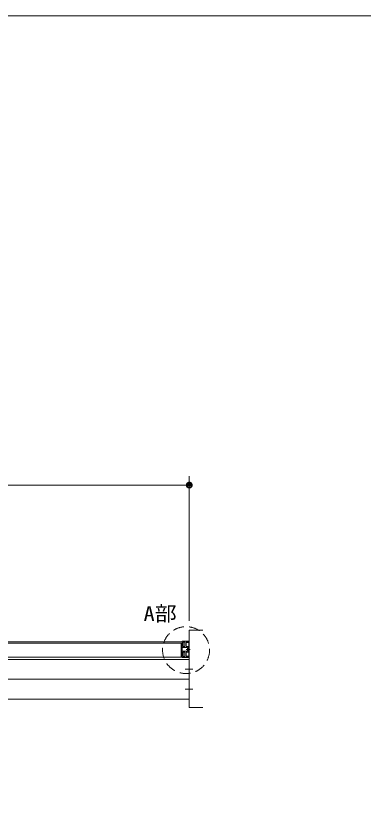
# Model space of a CAD drawing. Units: millimetres, scale not verified. Extents: x -6062 to 6062, y -3045 to 3045.
# Drawn here: x -1603 to -835, y 1010 to 2770 of the extents above; entities that cross this region are included whole.
import ezdxf
from ezdxf.enums import TextEntityAlignment as Align

# ---------------------------------------------------------------- set-up
doc = ezdxf.new("R2010")
doc.units = ezdxf.units.MM
doc.header["$LTSCALE"] = 20
doc.linetypes.add('DASHED1', pattern=[1.8, 1.2, -0.6])
for name, color, linetype, lineweight in [('0-1_0', 7, 'Continuous', 9), ('0-2_2寸法-1', 7, 'Continuous', 9), ('0-3_2寸法-3', 7, 'Continuous', 9), ('0-4_3一般', 7, 'Continuous', 9), ('0-5_1図面枠', 7, 'Continuous', 9)]:
    doc.layers.add(name, color=color, linetype=linetype, lineweight=lineweight)
doc.styles.add('ＭＳ ゴシック', font='')
doc.styles.get('ＭＳ ゴシック').set_extended_font_data('MS Gothic')

# ---------------------------------------------------------------- blocks, each defined once
blk = doc.blocks.new('_Dot')
at = {"layer": '0-1_0'}
for p, q in [((-10, 0), (-20, 0)), ((9.78, 2), (-9.78, 2)), ((7.99, 6), (-7.99, 6)), ((9.16, -3.98), (-9.16, -3.98)), ((6, -7.98), (-6, -7.98))]:
    blk.add_line(p, q, dxfattribs=at)
for points in [[(10, 0), (9.92, 1.25), (9.69, 2.49), (9.3, 3.68), (8.76, 4.82), (8.09, 5.88), (7.29, 6.85), (6.37, 7.71), (5.36, 8.44), (4.26, 9.05), (3.09, 9.51), (1.87, 9.82), (0.63, 9.98), (-0.63, 9.98), (-1.87, 9.82), (-3.09, 9.51), (-4.26, 9.05), (-5.36, 8.44), (-6.37, 7.71), (-7.29, 6.85), (-8.09, 5.88), (-8.76, 4.82), (-9.3, 3.68), (-9.69, 2.49), (-9.92, 1.25), (-10, 0), (0, 0)], [(-10, 0), (-9.92, -1.25), (-9.69, -2.49), (-9.3, -3.68), (-8.76, -4.82), (-8.09, -5.88), (-7.29, -6.85), (-6.37, -7.71), (-5.36, -8.44), (-4.26, -9.05), (-3.09, -9.51), (-1.87, -9.82), (-0.63, -9.98), (0.63, -9.98), (1.87, -9.82), (3.09, -9.51), (4.26, -9.05), (5.36, -8.44), (6.37, -7.71), (7.29, -6.85), (8.09, -5.88), (8.76, -4.82), (9.3, -3.68), (9.69, -2.49), (9.92, -1.25), (10, 0), (0, 0)]]:
    blk.add_lwpolyline(points, close=True, dxfattribs=at)
blk = doc.blocks.new('グループ-2')
at = {"layer": '0-4_3一般'}
for p, q in [((11042, 27656.9), (-12322, 27656.9)), ((-12300, 27596.9), (11000, 27596.9)), ((11000, 27596.9), (11000, 26976.9)), ((11040, 27672.3), (11040, 27672.9)), ((11042, 27400.9), (11042, 27668.9)), ((11042, 26976.9), (11042, 27656.9)), ((11044, 27676.9), (11354, 27676.9)), ((11080, 27533.9), (11086, 27539.9)), ((11086, 27527.9), (11080, 27533.9)), ((11086, 27612.9), (11086, 27539.9)), ((11086, 27527.9), (11086, 27465.9)), ((11144, 27632.9), (11106, 27632.9)), ((11164, 27612.9), (11164, 27465.9)), ((11214, 27533.9), (11220, 27539.9)), ((11220, 27527.9), (11214, 27533.9)), ((11220, 27644.9), (11220, 27539.9)), ((11220, 27527.9), (11220, 27451.9)), ((11222, 27628.9), (11222, 27630)), ((11226, 27650.9), (11283.4, 27650.9)), ((11226.8, 27635.8), (11260.1, 27642.5)), ((11330, 27622.9), (11228, 27622.9)), ((11264, 27642.9), (11273.1, 27642.9)), ((11273.1, 27642.9), (11295, 27655.5)), ((11310, 27646.9), (11360, 27646.9)), ((11336, 27426.9), (11336, 27616.9)), ((11360, 27646.9), (11360, 26986.9)), ((11042, 27232.9), (11042, 26964.9)), ((11048, 27396.9), (11046, 27396.9)), ((11048, 27236.9), (11046, 27236.9)), ((11052, 27401.9), (11052, 27400.9)), ((11258, 27401.9), (11052, 27401.9)), ((11086, 27105.9), (11086, 27167.9)), ((11144, 27445.9), (11106, 27445.9)), ((11144, 27187.9), (11106, 27187.9)), ((11164, 27020.9), (11164, 27167.9)), ((11214, 27316.9), (11369.5, 27316.9)), ((11220, 27105.9), (11220, 27181.9)), ((11308, 27445.9), (11226, 27445.9)), ((11308, 27187.9), (11226, 27187.9)), ((11278, 27381.9), (11278, 27251.9)), ((11280.4, 27316.9), (11400.4, 27316.9)), ((11328, 27425.9), (11328, 27207.9)), ((11330, 27426.9), (11336, 27426.9)), ((11330, 27396.9), (11330, 27426.9)), ((11336, 27396.9), (11330, 27396.9)), ((11330, 27236.9), (11336, 27236.9)), ((11330, 27206.9), (11330, 27236.9)), ((11336, 27206.9), (11330, 27206.9)), ((11336, 27236.9), (11336, 27396.9)), ((11336, 27016.9), (11336, 27206.9)), ((11350, 26876.9), (-59990, 26876.9)), ((-12322, 26976.9), (11042, 26976.9)), ((11000, 26976.9), (-12300, 26976.9)), ((11040, 26961.4), (11040, 26960.9)), ((11044, 26956.9), (11354, 26956.9)), ((11080, 27099.9), (11086, 27105.9)), ((11086, 27093.9), (11080, 27099.9)), ((11086, 27020.9), (11086, 27093.9)), ((11144, 27000.9), (11106, 27000.9)), ((11214, 27099.9), (11220, 27105.9)), ((11222, 27003.8), (11222, 27004.9)), ((11226, 26982.9), (11283.4, 26982.9)), ((11260.1, 26991.3), (11226.8, 26997.9)), ((11228, 27010.9), (11330, 27010.9)), ((11273.1, 26990.9), (11264, 26990.9)), ((11295, 26978.2), (11273.1, 26990.9)), ((11360, 26986.9), (11310, 26986.9)), ((11311, 26982.9), (11360, 26982.9)), ((11350, 25996.9), (11350, 26876.9)), ((11360, 26982.9), (11360, 26962.9)), ((11177.8, 26436.9), (11517.8, 26436.9)), ((11350, 25996.9), (-59990, 25996.9)), ((11177.8, 25556.9), (11517.8, 25556.9)), ((11350, 25116.9), (-59990, 25116.9))]:
    blk.add_line(p, q, dxfattribs=at)
for points in [[(11311, 27650.9), (11360, 27650.9), (11360, 27670.9)], [(11258, 27231.9), (11052, 27231.9), (11052, 27232.9)], [(11220, 26988.9), (11220, 27093.9), (11214, 27099.9)], [(11350, 25116.9), (11350, 25996.9), (-59990, 25996.9), (-59990, 25116.9)]]:
    blk.add_lwpolyline(points, dxfattribs=at)
for centre, radius, start, end in [((11044, 27672.9), 4, 90, 180), ((11044, 27672.3), 4, 180, 240), ((11106, 27612.9), 20, 90, 180), ((11106, 27465.9), 20, 180, 270), ((11144, 27612.9), 20, 0, 90), ((11144, 27465.9), 20, 270, 0), ((11226, 27644.9), 6, 90, 180), ((11228, 27630), 6, 101.30993, 180), ((11228, 27628.9), 6, 180, 270), ((11264, 27622.9), 20, 90, 101.30993), ((11296, 27644.9), 14, 33.74899, 154.62307), ((11300, 27646.9), 10, 0, 120), ((11311, 27654.9), 4, 213.74899, 270), ((11330, 27616.9), 6, 0, 90), ((11354, 27670.9), 6, 0, 90), ((11046, 27400.9), 4, 180, 270), ((11046, 27232.9), 4, 90, 180), ((11048, 27400.9), 4, 270, 0), ((11048, 27232.9), 4, 0, 90), ((11106, 27167.9), 20, 90, 180), ((11144, 27167.9), 20, 0, 90), ((11226, 27451.9), 6, 180, 270), ((11226, 27181.9), 6, 90, 180), ((11258, 27381.9), 20, 0, 90), ((11258, 27251.9), 20, 270, 0), ((11308, 27425.9), 20, 0, 90), ((11308, 27207.9), 20, 270, 0), ((11044, 26961.4), 4, 120, 180), ((11044, 26960.9), 4, 180, 270), ((11106, 27020.9), 20, 180, 270), ((11144, 27020.9), 20, 270, 0), ((11226, 26988.9), 6, 180, 270), ((11228, 27004.9), 6, 90, 180), ((11228, 27003.8), 6, 180, 258.69007), ((11264, 27010.9), 20, 258.69007, 270), ((11296, 26988.9), 14, 205.37693, 326.25101), ((11300, 26986.9), 10, 240, 0), ((11311, 26978.9), 4, 90, 146.25101), ((11330, 27016.9), 6, 270, 0), ((11354, 26962.9), 6, 270, 0)]:
    blk.add_arc(centre, radius, start, end, dxfattribs=at)
blk = doc.blocks.new('グループ-3')
at = {"layer": '0-4_3一般'}
blk.add_blockref('グループ-2', (0, 0), dxfattribs=at)
blk = doc.blocks.new('グループ-130')
at = {"layer": '0-5_1図面枠'}
blk.add_lwpolyline([(-80000, 55400), (80000, 55400), (80000, -55400), (-80000, -55400)], close=True, dxfattribs=at)
blk = doc.blocks.new('図面枠')
at = {"layer": '0-5_1図面枠'}
blk.add_blockref('グループ-130', (0, 0), dxfattribs=at)

msp = doc.modelspace()

# ---------------------------------------------------------------- linework, layer by layer
at = {"layer": '0-2_2寸法-1'}
for p, q in [((-1219.5, 1428.84), (-1219.5, 1750)), ((-1232.21, 1730), (-4781.79, 1730))]:
    msp.add_line(p, q, dxfattribs=at)
at = {"layer": '0-4_3一般'}
msp.add_lwpolyline([(-1189.5, 1408.84), (-1219.5, 1408.84), (-1219.5, 1236.84), (-1189.5, 1236.84)], dxfattribs=at)
at = {"layer": '0-4_3一般', "linetype": 'DASHED1'}
msp.add_circle((-1226.66, 1364.28), 52, dxfattribs=at)

# ---------------------------------------------------------------- block references
at = {"layer": '0-2_2寸法-1', "xscale": 0.6356201, "yscale": 0.6356201}
msp.add_blockref('_Dot', (-1219.5, 1730), dxfattribs=at)
at = {"layer": '0-4_3一般', "xscale": 0.05, "yscale": 0.05}
msp.add_blockref('グループ-3', (-1787.5, 0), dxfattribs=at)
at = {"layer": '0-5_1図面枠', "xscale": 0.05, "yscale": 0.05}
msp.add_blockref('図面枠', (-1787.5, 0), dxfattribs=at)

# ---------------------------------------------------------------- texts
at = {"layer": '0-3_2寸法-3', "style": 'ＭＳ ゴシック', "width": 1.1}
msp.add_text('A部', height=32.55, dxfattribs=at).set_placement((-1320.61, 1419.27), align=Align.BOTTOM_LEFT)

doc.saveas('drawing.dxf')
